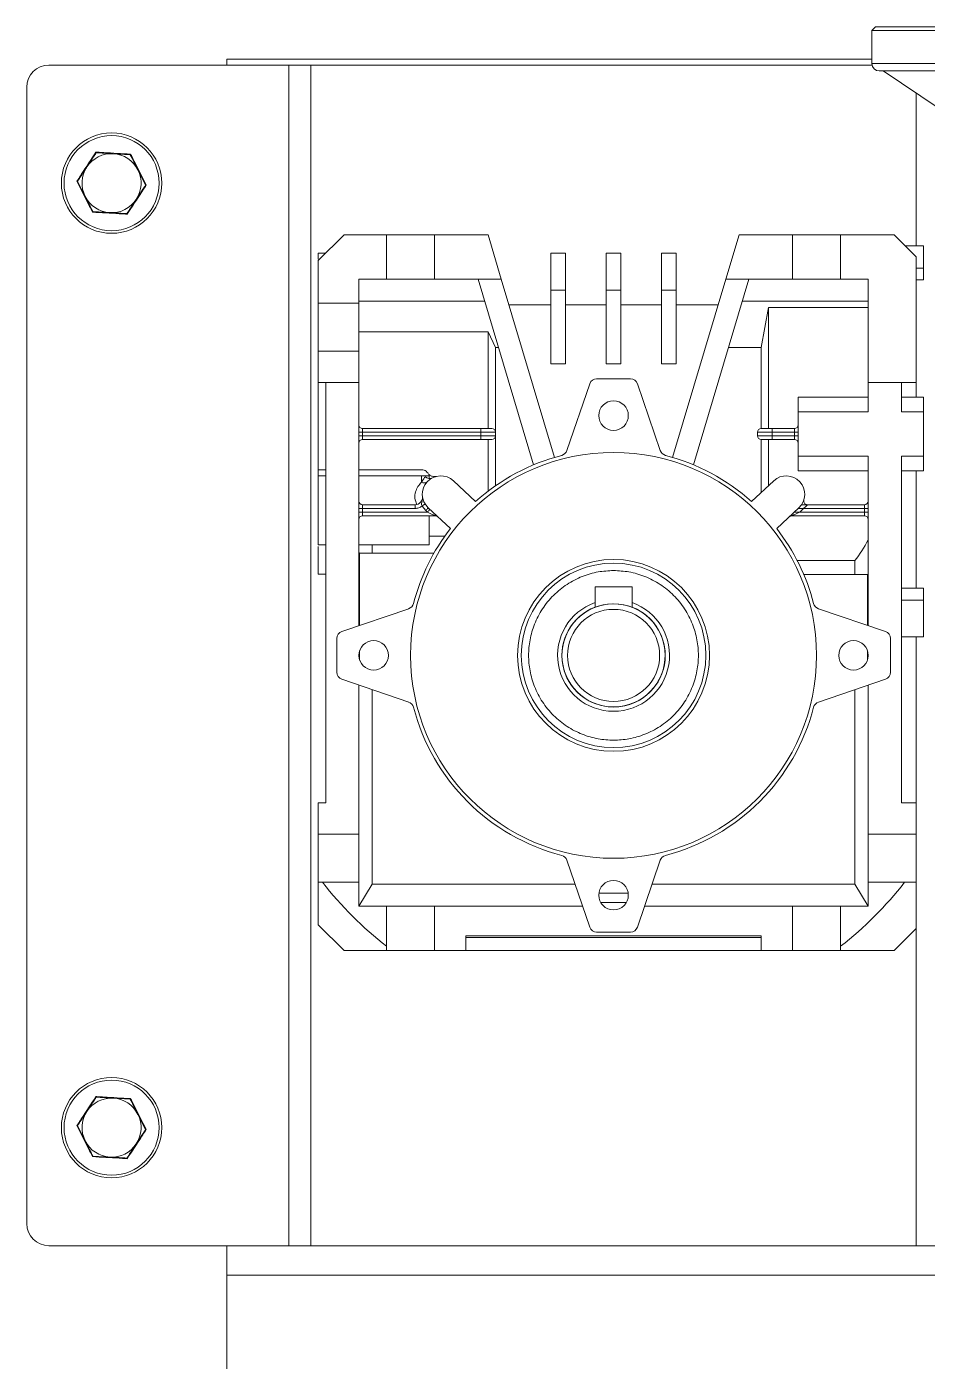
# Model space of a CAD drawing. Header units: millimetres. Extents: x 1650 to 6065, y 324 to 3836.
# Drawn here: x 3277.39 to 3289.59, y 2709.16 to 2727.25 of the extents above; entities that cross this region are included whole.
import ezdxf

# ---------------------------------------------------------------- set-up
doc = ezdxf.new("R2010")
doc.units = ezdxf.units.MM

# ---------------------------------------------------------------- blocks, each defined once
blk = doc.blocks.new('A$C67844AE1')
at = {"color": 1, "linetype": 'Continuous', "lineweight": 0}
for p, q in [((60.655, 87.536), (60.605, 87.486)), ((60.605, 87.486), (60.605, 87.036)), ((68.605, 87.486), (60.605, 87.486)), ((60.655, 87.536), (68.555, 87.536)), ((49.455, 87.016), (52.704, 87.016)), ((60.605, 87.098), (51.868, 87.098)), ((51.868, 87.098), (51.868, 87.016)), ((52.704, 71.016), (52.704, 87.016)), ((52.704, 87.016), (52.705, 87.016)), ((52.705, 71.016), (52.705, 87.016)), ((52.705, 87.016), (53.006, 87.016)), ((53.006, 71.016), (53.006, 87.016)), ((53.006, 87.016), (60.607, 87.016)), ((68.605, 87.036), (60.605, 87.036)), ((61.518, 86.427), (60.755, 86.936)), ((49.155, 71.316), (49.155, 86.716)), ((61.204, 84.566), (61.204, 86.637)), ((50.558, 85.802), (50.328, 85.815)), ((50.766, 85.389), (50.662, 85.596)), ((49.844, 85.443), (49.947, 85.236)), ((50.051, 85.03), (50.282, 85.017)), ((53.105, 84.366), (53.455, 84.716)), ((54.03, 84.716), (53.455, 84.716)), ((54.68, 84.716), (54.03, 84.716)), ((54.03, 84.716), (54.03, 84.116)), ((55.405, 84.716), (54.68, 84.716)), ((54.68, 84.116), (54.68, 84.716)), ((55.584, 84.116), (55.405, 84.716)), ((58.805, 84.716), (58.626, 84.116)), ((58.805, 84.716), (59.53, 84.716)), ((59.855, 84.716), (59.53, 84.716)), ((59.53, 84.716), (59.53, 84.116)), ((60.18, 84.716), (59.855, 84.716)), ((60.905, 84.716), (60.18, 84.716)), ((60.18, 84.716), (60.18, 84.116)), ((60.905, 84.716), (61.205, 84.416)), ((61.055, 84.566), (61.305, 84.566)), ((61.305, 84.266), (61.305, 84.566)), ((53.205, 84.466), (53.105, 84.466)), ((53.105, 83.791), (53.105, 84.366)), ((56.255, 83.966), (56.255, 84.466)), ((56.455, 84.466), (56.255, 84.466)), ((56.455, 83.966), (56.455, 84.466)), ((57.005, 83.966), (57.005, 84.466)), ((57.205, 84.466), (57.005, 84.466)), ((57.205, 83.966), (57.205, 84.466)), ((57.755, 83.966), (57.755, 84.466)), ((57.955, 84.466), (57.755, 84.466)), ((57.955, 83.966), (57.955, 84.466)), ((61.205, 84.416), (61.205, 82.716)), ((53.105, 84.266), (53.104, 84.266)), ((54.03, 84.116), (53.655, 84.116)), ((53.655, 83.791), (53.655, 84.116)), ((54.68, 84.116), (54.03, 84.116)), ((55.584, 84.116), (54.68, 84.116)), ((55.271, 84.116), (56.022, 81.598)), ((56.304, 81.699), (55.584, 84.116)), ((58.626, 84.116), (57.905, 81.699)), ((58.188, 81.598), (58.939, 84.116)), ((59.53, 84.116), (58.626, 84.116)), ((59.855, 84.116), (59.53, 84.116)), ((60.18, 84.116), (59.855, 84.116)), ((60.555, 84.116), (60.18, 84.116)), ((60.555, 82.716), (60.555, 84.116)), ((61.205, 84.266), (61.305, 84.266)), ((61.205, 84.107), (61.305, 84.107)), ((61.305, 84.266), (61.305, 84.107)), ((56.255, 82.966), (56.255, 83.966)), ((56.455, 83.966), (56.255, 83.966)), ((56.455, 82.966), (56.455, 83.966)), ((57.005, 82.966), (57.005, 83.966)), ((57.205, 83.966), (57.005, 83.966)), ((57.205, 82.966), (57.205, 83.966)), ((57.755, 82.966), (57.755, 83.966)), ((57.955, 83.966), (57.755, 83.966)), ((57.955, 82.966), (57.955, 83.966)), ((53.104, 83.766), (53.105, 83.766)), ((53.655, 83.791), (53.105, 83.791)), ((53.655, 83.816), (55.36, 83.816)), ((53.655, 83.141), (53.655, 83.791)), ((56.255, 83.766), (55.688, 83.766)), ((57.005, 83.766), (56.455, 83.766)), ((57.755, 83.766), (57.205, 83.766)), ((58.521, 83.766), (57.955, 83.766)), ((60.555, 83.816), (58.849, 83.816)), ((59.105, 83.188), (59.205, 83.729)), ((59.205, 82.091), (59.205, 83.729)), ((59.205, 83.729), (60.555, 83.729)), ((53.655, 83.402), (55.405, 83.402)), ((55.405, 83.402), (55.405, 82.091)), ((55.505, 83.188), (55.405, 83.402)), ((53.105, 82.716), (53.105, 83.141)), ((53.655, 83.141), (53.105, 83.141)), ((53.655, 82.716), (53.655, 83.141)), ((55.505, 83.188), (55.548, 83.188)), ((55.505, 83.188), (55.505, 82.041)), ((59.105, 83.188), (58.662, 83.188)), ((59.105, 82.091), (59.105, 83.188)), ((56.255, 82.966), (56.455, 82.966)), ((57.005, 82.966), (57.205, 82.966)), ((57.755, 82.966), (57.955, 82.966)), ((53.105, 82.716), (53.655, 82.716)), ((53.205, 77.016), (53.205, 82.716)), ((53.655, 82.716), (53.655, 79.418)), ((56.782, 82.698), (56.472, 81.791)), ((57.333, 82.766), (56.876, 82.766)), ((57.737, 81.791), (57.428, 82.698)), ((60.555, 82.316), (60.555, 82.716)), ((60.555, 82.716), (61.205, 82.716)), ((61.005, 82.716), (61.005, 82.316)), ((61.204, 82.516), (61.204, 82.716)), ((59.605, 82.516), (59.605, 82.316)), ((60.555, 82.516), (59.605, 82.516)), ((61.305, 82.516), (61.005, 82.516)), ((61.305, 82.316), (61.305, 82.516)), ((59.605, 81.716), (59.605, 82.316)), ((59.605, 82.316), (60.555, 82.316)), ((61.005, 82.316), (61.305, 82.316)), ((61.305, 82.316), (61.305, 81.716)), ((53.655, 82.041), (53.705, 82.041)), ((53.655, 81.991), (53.705, 81.991)), ((55.305, 82.091), (53.705, 82.091)), ((53.705, 82.091), (53.705, 82.041)), ((53.705, 81.991), (53.705, 82.041)), ((53.705, 82.041), (55.305, 82.041)), ((53.705, 81.991), (53.705, 81.941)), ((55.305, 81.991), (53.705, 81.991)), ((53.705, 81.941), (55.305, 81.941)), ((55.305, 82.041), (55.305, 82.091)), ((55.505, 82.041), (55.305, 82.041)), ((55.305, 82.041), (55.305, 81.991)), ((55.505, 81.991), (55.305, 81.991)), ((55.305, 81.941), (55.305, 81.991)), ((55.405, 81.241), (55.405, 81.941)), ((55.505, 81.991), (55.505, 82.041)), ((55.505, 81.314), (55.505, 81.991)), ((59.055, 82.041), (59.255, 82.041)), ((59.055, 82.041), (59.055, 81.991)), ((59.255, 81.991), (59.055, 81.991)), ((59.105, 81.223), (59.105, 81.941)), ((59.205, 81.316), (59.205, 81.941)), ((59.255, 82.091), (59.255, 82.041)), ((59.555, 82.091), (59.255, 82.091)), ((59.255, 81.991), (59.255, 82.041)), ((59.255, 82.041), (59.555, 82.041)), ((59.255, 81.991), (59.255, 81.941)), ((59.555, 81.991), (59.255, 81.991)), ((59.255, 81.941), (59.555, 81.941)), ((59.555, 82.041), (59.555, 82.091)), ((59.605, 82.041), (59.555, 82.041)), ((59.555, 81.991), (59.555, 82.041)), ((59.555, 81.991), (59.605, 81.991)), ((59.555, 81.941), (59.555, 81.991)), ((60.555, 81.716), (59.605, 81.716)), ((59.605, 81.716), (59.605, 81.516)), ((60.555, 79.418), (60.555, 81.716)), ((61.305, 81.716), (61.005, 81.716)), ((61.005, 81.716), (61.005, 77.016)), ((61.305, 81.516), (61.305, 81.716)), ((53.105, 81.533), (53.105, 81.449)), ((53.105, 81.533), (53.205, 81.533)), ((53.205, 81.449), (53.105, 81.449)), ((53.655, 81.533), (54.505, 81.533)), ((54.505, 81.449), (53.655, 81.449)), ((54.505, 81.364), (54.505, 81.449)), ((54.605, 81.449), (54.505, 81.449)), ((54.605, 81.414), (54.605, 81.468)), ((60.555, 81.516), (59.605, 81.516)), ((61.005, 81.516), (61.305, 81.516)), ((61.204, 79.925), (61.204, 81.516)), ((55.236, 81.101), (54.935, 81.381)), ((59.275, 81.381), (58.974, 81.101)), ((53.705, 81.058), (53.705, 81.008)), ((54.417, 81.058), (53.705, 81.058)), ((54.417, 81.008), (54.417, 81.058)), ((54.51, 81.104), (54.516, 81.169)), ((54.51, 81.04), (54.56, 80.979)), ((59.731, 81.058), (59.652, 81.058)), ((60.505, 81.058), (59.731, 81.058)), ((60.505, 81.008), (60.505, 81.058)), ((53.655, 81.008), (53.705, 81.008)), ((53.655, 80.958), (53.705, 80.958)), ((53.705, 81.008), (54.417, 81.008)), ((53.705, 80.958), (53.705, 81.008)), ((53.705, 80.958), (53.705, 80.908)), ((54.583, 80.958), (53.705, 80.958)), ((53.705, 80.908), (54.69, 80.908)), ((54.56, 80.979), (54.583, 80.958)), ((54.603, 81.008), (54.586, 81.008)), ((54.594, 81.016), (54.895, 80.735)), ((54.605, 80.516), (54.605, 80.908)), ((59.315, 80.735), (59.616, 81.016)), ((59.519, 80.908), (60.505, 80.908)), ((59.555, 80.958), (59.555, 80.959)), ((59.555, 80.958), (59.627, 80.958)), ((59.676, 81.008), (59.607, 81.008)), ((59.627, 80.958), (59.65, 80.979)), ((60.505, 80.958), (59.627, 80.958)), ((59.65, 80.979), (59.676, 81.008)), ((59.676, 81.008), (60.505, 81.008)), ((60.505, 81.008), (60.555, 81.008)), ((60.505, 81.008), (60.505, 80.958)), ((60.505, 80.958), (60.555, 80.958)), ((60.505, 80.908), (60.505, 80.958)), ((53.104, 80.516), (53.105, 80.516)), ((53.105, 80.516), (53.205, 80.516)), ((53.655, 80.516), (54.605, 80.516)), ((53.835, 80.401), (53.835, 80.516)), ((54.817, 80.63), (54.605, 80.63)), ((53.665, 79.422), (53.665, 80.401)), ((53.665, 80.401), (54.671, 80.401)), ((59.591, 80.304), (60.374, 80.304)), ((60.374, 80.304), (60.374, 80.113)), ((53.105, 80.116), (53.205, 80.116)), ((57.355, 79.946), (56.855, 79.946)), ((56.855, 79.946), (56.855, 79.731)), ((57.355, 79.731), (57.355, 79.946)), ((60.544, 80.113), (59.681, 80.113)), ((60.544, 79.422), (60.544, 80.113)), ((61.005, 79.925), (61.305, 79.925)), ((61.305, 79.766), (61.005, 79.766)), ((61.305, 79.766), (61.305, 79.925)), ((61.305, 79.266), (61.305, 79.766)), ((54.33, 79.649), (53.422, 79.339)), ((56.855, 79.731), (56.855, 79.67)), ((57.355, 79.67), (57.355, 79.731)), ((60.787, 79.339), (59.88, 79.649)), ((53.355, 79.245), (53.355, 78.788)), ((57.753, 79.277), (57.754, 79.277)), ((60.855, 78.788), (60.855, 79.245)), ((61.005, 79.266), (61.305, 79.266)), ((61.204, 77.016), (61.204, 79.266)), ((53.665, 78.952), (53.665, 79.08)), ((60.544, 78.952), (60.544, 79.08)), ((53.422, 78.693), (54.33, 78.384)), ((57.761, 78.777), (57.763, 78.777)), ((59.88, 78.384), (60.787, 78.693)), ((53.655, 78.614), (53.655, 76.591)), ((53.835, 78.552), (53.835, 75.916)), ((60.374, 75.916), (60.374, 78.552)), ((60.555, 76.591), (60.555, 78.614)), ((53.105, 76.591), (53.105, 77.016)), ((53.205, 77.016), (53.105, 77.016)), ((61.005, 77.016), (61.205, 77.016)), ((61.205, 77.016), (61.205, 76.591)), ((53.105, 75.941), (53.105, 76.591)), ((53.655, 76.591), (53.105, 76.591)), ((53.655, 75.941), (53.655, 76.591)), ((61.205, 76.591), (60.555, 76.591)), ((60.555, 75.941), (60.555, 76.591)), ((61.205, 76.591), (61.205, 76.266)), ((56.472, 76.241), (56.782, 75.334)), ((57.428, 75.334), (57.737, 76.241)), ((61.205, 76.266), (61.205, 75.941)), ((53.105, 75.366), (53.105, 75.941)), ((53.162, 75.941), (53.105, 75.941)), ((53.655, 75.941), (53.162, 75.941)), ((53.655, 75.616), (53.655, 75.941)), ((53.655, 75.616), (53.835, 75.916)), ((53.835, 75.916), (56.583, 75.916)), ((57.303, 75.792), (56.906, 75.792)), ((57.626, 75.916), (60.374, 75.916)), ((60.374, 75.916), (60.555, 75.616)), ((61.047, 75.941), (60.555, 75.941)), ((60.555, 75.616), (60.555, 75.941)), ((61.205, 75.941), (61.047, 75.941)), ((61.205, 75.941), (61.205, 75.316)), ((53.655, 75.616), (54.03, 75.616)), ((54.03, 75.074), (54.03, 75.616)), ((54.03, 75.616), (54.68, 75.616)), ((54.68, 75.016), (54.68, 75.616)), ((54.68, 75.616), (56.685, 75.616)), ((57.278, 75.667), (56.931, 75.667)), ((57.524, 75.616), (59.53, 75.616)), ((59.53, 75.616), (60.18, 75.616)), ((59.53, 75.616), (59.53, 75.016)), ((60.18, 75.616), (60.18, 75.074)), ((60.18, 75.616), (60.555, 75.616)), ((53.105, 75.366), (53.455, 75.016)), ((56.876, 75.266), (57.333, 75.266)), ((61.205, 75.316), (60.905, 75.016)), ((61.204, 71.016), (61.204, 75.315)), ((54.03, 75.016), (54.03, 75.074)), ((59.105, 75.216), (55.105, 75.216)), ((55.105, 75.216), (55.105, 75.016)), ((59.105, 75.192), (55.105, 75.192)), ((59.105, 75.016), (59.105, 75.216)), ((60.18, 75.074), (60.18, 75.016)), ((53.455, 75.016), (54.03, 75.016)), ((54.03, 75.016), (54.68, 75.016)), ((55.105, 75.016), (54.68, 75.016)), ((55.105, 75.016), (59.105, 75.016)), ((59.53, 75.016), (59.105, 75.016)), ((59.53, 75.016), (60.18, 75.016)), ((60.18, 75.016), (60.905, 75.016)), ((50.558, 73.002), (50.328, 73.015)), ((50.766, 72.589), (50.662, 72.796)), ((49.844, 72.643), (49.947, 72.436)), ((50.051, 72.23), (50.282, 72.217)), ((49.455, 71.016), (52.704, 71.016)), ((51.868, 71.016), (51.868, 60.198)), ((52.704, 71.016), (52.705, 71.016)), ((52.705, 71.016), (53.006, 71.016)), ((53.006, 71.016), (61.204, 71.016)), ((61.204, 71.016), (61.505, 71.016)), ((62.428, 70.616), (51.868, 70.616))]:
    blk.add_line(p, q, dxfattribs=at)
at = {"color": 1, "linetype": 'Continuous', "lineweight": 0, "flags": 128}
for points in [[(54.51, 81.04), (54.518, 81.045), (54.526, 81.05), (54.533, 81.055), (54.54, 81.059), (54.545, 81.062), (54.549, 81.064), (54.551, 81.066), (54.552, 81.066)], [(54.594, 81.016), (54.593, 81.015), (54.591, 81.013), (54.588, 81.01), (54.584, 81.005), (54.579, 80.999), (54.573, 80.993), (54.566, 80.986), (54.56, 80.979)], [(54.583, 80.958), (54.589, 80.965), (54.596, 80.972), (54.602, 80.978), (54.607, 80.984), (54.611, 80.988), (54.614, 80.991), (54.616, 80.994), (54.617, 80.994)]]:
    blk.add_lwpolyline(points, dxfattribs=at)
at = {"color": 1, "linetype": 'Continuous', "lineweight": 0}
for centre, radius in [((50.305, 85.416), 0.68), ((50.305, 85.416), 0.644), ((57.105, 82.266), 0.2), ((57.105, 79.016), 2.75), ((57.105, 79.016), 1.3), ((57.105, 79.016), 1.25), ((57.105, 79.016), 0.699), ((57.105, 79.016), 0.624), ((53.855, 79.016), 0.2), ((60.355, 79.016), 0.2), ((57.105, 75.766), 0.2), ((50.305, 72.616), 0.68), ((50.305, 72.616), 0.644)]:
    blk.add_circle(centre, radius, dxfattribs=at)
for centre, radius, start, end in [((49.455, 86.716), 0.3, 90, 180), ((60.705, 87.036), 0.1, 180, 270), ((50.305, 85.416), 0.4, 86.6925, 146.6925), ((50.305, 85.416), 0.4, 26.6925, 86.6925), ((50.305, 85.416), 0.4, 146.6925, 206.6925), ((50.305, 85.416), 0.4, 326.6925, 26.6925), ((50.305, 85.416), 0.4, 206.6925, 266.6925), ((50.305, 85.416), 0.4, 266.6925, 326.6925), ((56.876, 82.666), 0.1, 90, 161.1723), ((57.333, 82.666), 0.1, 18.8277, 90), ((59.555, 82.141), 0.05, 270, 0), ((53.705, 81.891), 0.05, 90, 180), ((55.455, 82.041), 0.05, 0, 90), ((55.455, 81.991), 0.05, 270, 0), ((59.105, 82.041), 0.05, 90, 180), ((59.105, 81.991), 0.05, 180, 270), ((59.555, 81.891), 0.05, 0, 90), ((56.378, 81.824), 0.1, 284.5195, 341.1723), ((57.832, 81.824), 0.1, 198.8277, 255.4805), ((57.105, 79.016), 2.8, 104.5195, 131.8775), ((57.105, 79.016), 2.8, 48.1225, 75.4805), ((54.764, 81.199), 0.25, 47, 227), ((54.615, 81.502), 0.0878, 227.4997, 294.7721), ((59.445, 81.199), 0.25, 313, 133), ((54.54, 81.417), 0.0641, 236.4943, 307.3157), ((53.705, 81.108), 0.05, 180, 270), ((54.417, 81.158), 0.1, 270, 6.7088), ((60.505, 81.108), 0.05, 270, 0), ((53.705, 80.858), 0.05, 90, 180), ((54.69, 80.858), 0.05, 47, 90), ((60.505, 80.858), 0.05, 0, 90), ((57.105, 79.016), 2.8, 142.1225, 165.4805), ((57.105, 79.016), 2.8, 14.5195, 37.8775), ((54.297, 79.743), 0.1, 288.8277, 345.4805), ((57.105, 79.016), 0.758, 109.2646, 70.7354), ((57.105, 79.016), 0.7, 110.9248, 69.0752), ((57.105, 79.016), 0.699, 0.9307, 180.9307), ((59.912, 79.743), 0.1, 194.5195, 251.1723), ((53.455, 79.245), 0.1, 108.8277, 180), ((60.755, 79.245), 0.1, 0, 71.1723), ((57.105, 79.016), 0.699, 270.9307, 0.9307), ((53.455, 78.788), 0.1, 180, 251.1723), ((60.755, 78.788), 0.1, 288.8277, 0), ((54.297, 78.289), 0.1, 14.5195, 71.1723), ((59.912, 78.289), 0.1, 108.8277, 165.4805), ((57.105, 79.016), 2.8, 194.5195, 255.4805), ((57.105, 79.016), 2.8, 284.5195, 345.4805), ((56.378, 76.209), 0.1, 18.8277, 75.4805), ((57.832, 76.209), 0.1, 104.5195, 161.1723), ((57.105, 79.016), 5, 217.9519, 232.0481), ((57.105, 79.016), 5, 307.9519, 322.0481), ((56.876, 75.366), 0.1, 198.8277, 270), ((57.333, 75.366), 0.1, 270, 341.1723), ((50.305, 72.616), 0.4, 86.6925, 146.6925), ((50.305, 72.616), 0.4, 26.6925, 86.6925), ((50.305, 72.616), 0.4, 146.6925, 206.6925), ((50.305, 72.616), 0.4, 326.6925, 26.6925), ((50.305, 72.616), 0.4, 206.6925, 266.6925), ((50.305, 72.616), 0.4, 266.6925, 326.6925), ((49.455, 71.316), 0.3, 180, 270)]:
    blk.add_arc(centre, radius, start, end, dxfattribs=at)
for centre, major_axis, start_param, end_param in [((59.593, 82.016), (0, 2.15), 3.79092, 3.980908), ((54.266, 82.016), (0, 1.9), 2.576421, 2.587331)]:
    blk.add_ellipse(centre, major_axis=major_axis, ratio=0.600925, start_param=start_param, end_param=end_param, dxfattribs=at)
for points, knots in [([(60.805, 87.536), (60.811, 87.536), (60.824, 87.536), (60.924, 87.536), (61.084, 87.536), (61.304, 87.536), (61.581, 87.536), (61.91, 87.536), (62.285, 87.536), (62.699, 87.536), (63.146, 87.536), (63.618, 87.536), (64.107, 87.536), (64.605, 87.536), (65.102, 87.536), (65.591, 87.536), (66.063, 87.536), (66.51, 87.536), (66.925, 87.536), (67.299, 87.536), (67.628, 87.536), (67.905, 87.536), (68.126, 87.536), (68.285, 87.536), (68.386, 87.536), (68.398, 87.536), (68.405, 87.536)], [0, 0, 0, 0, 0.041667, 0.083332, 0.124999, 0.166667, 0.208334, 0.25, 0.291666, 0.333333, 0.375, 0.416667, 0.458333, 0.5, 0.541667, 0.583333, 0.625, 0.666667, 0.708334, 0.75, 0.791666, 0.833333, 0.875001, 0.916668, 0.958333, 1, 1, 1, 1]), ([(68.505, 86.936), (68.499, 86.936), (68.488, 86.936), (68.394, 86.936), (68.252, 86.936), (68.074, 86.936), (67.873, 86.936), (67.637, 86.936), (67.367, 86.936), (67.068, 86.936), (66.745, 86.936), (66.402, 86.936), (66.009, 86.936), (65.568, 86.936), (65.085, 86.936), (64.605, 86.936), (64.124, 86.936), (63.642, 86.936), (63.2, 86.936), (62.808, 86.936), (62.465, 86.936), (62.141, 86.936), (61.842, 86.936), (61.572, 86.936), (61.336, 86.936), (61.136, 86.936), (60.957, 86.936), (60.815, 86.936), (60.722, 86.936), (60.71, 86.936), (60.705, 86.936)], [0, 0, 0, 0, 0.0388167, 0.0788307, 0.1199755, 0.1521365, 0.1843027, 0.2171489, 0.25, 0.2828462, 0.3156967, 0.3478579, 0.3800245, 0.4211647, 0.4611832, 0.5000001, 0.5388132, 0.5788319, 0.6199756, 0.6521379, 0.6843034, 0.71715, 0.7500001, 0.7828463, 0.8156972, 0.847859, 0.8800246, 0.9211653, 0.9611814, 1, 1, 1, 1]), ([(49.835, 85.443), (49.839, 85.449), (49.859, 85.479), (49.945, 85.61), (50.027, 85.736), (50.093, 85.837)], [0, 0, 0, 0, 0.046559, 0.2329451, 1, 1, 1, 1]), ([(50.097, 85.829), (50.089, 85.816), (50.048, 85.754), (50.005, 85.688), (49.97, 85.636)], [0, 0, 0, 0, 0.197213, 1, 1, 1, 1]), ([(50.093, 85.837), (50.1, 85.836), (50.136, 85.834), (50.292, 85.825), (50.442, 85.816), (50.563, 85.81)], [0, 0, 0, 0, 0.04657, 0.232944, 1, 1, 1, 1]), ([(50.328, 85.815), (50.322, 85.816), (50.244, 85.82), (50.168, 85.825), (50.097, 85.829)], [0, 0, 0, 0, 0.070189, 1, 1, 1, 1]), ([(50.662, 85.596), (50.66, 85.601), (50.625, 85.67), (50.59, 85.739), (50.558, 85.802)], [0, 0, 0, 0, 0.070185, 1, 1, 1, 1]), ([(50.563, 85.81), (50.566, 85.803), (50.583, 85.771), (50.652, 85.631), (50.72, 85.497), (50.775, 85.389)], [0, 0, 0, 0, 0.046558, 0.232947, 1, 1, 1, 1]), ([(49.97, 85.636), (49.961, 85.621), (49.918, 85.556), (49.876, 85.492), (49.844, 85.443)], [0, 0, 0, 0, 0.221049, 1, 1, 1, 1]), ([(50.046, 85.023), (50.043, 85.029), (50.027, 85.061), (49.957, 85.201), (49.889, 85.335), (49.835, 85.443)], [0, 0, 0, 0, 0.04658, 0.232942, 1, 1, 1, 1]), ([(50.775, 85.389), (50.771, 85.383), (50.751, 85.353), (50.665, 85.223), (50.582, 85.097), (50.516, 84.996)], [0, 0, 0, 0, 0.046562, 0.232945, 1, 1, 1, 1]), ([(50.639, 85.196), (50.673, 85.249), (50.716, 85.314), (50.758, 85.377), (50.766, 85.389)], [0, 0, 0, 0, 0.802793, 1, 1, 1, 1]), ([(49.947, 85.236), (49.95, 85.232), (49.985, 85.162), (50.019, 85.094), (50.051, 85.03)], [0, 0, 0, 0, 0.070185, 1, 1, 1, 1]), ([(50.512, 85.003), (50.545, 85.053), (50.587, 85.117), (50.63, 85.182), (50.639, 85.196)], [0, 0, 0, 0, 0.778942, 1, 1, 1, 1]), ([(50.516, 84.996), (50.509, 84.996), (50.473, 84.998), (50.317, 85.008), (50.167, 85.016), (50.046, 85.023)], [0, 0, 0, 0, 0.04657, 0.232949, 1, 1, 1, 1]), ([(50.282, 85.017), (50.287, 85.016), (50.365, 85.012), (50.441, 85.008), (50.512, 85.003)], [0, 0, 0, 0, 0.070186, 1, 1, 1, 1]), ([(53.105, 84.466), (53.105, 84.445), (53.105, 84.423), (53.105, 84.385), (53.105, 84.384)], [0, 0, 0, 0, 0.95733, 1, 1, 1, 1]), ([(53.105, 83.141), (53.105, 83.146), (53.105, 83.156), (53.105, 83.231), (53.105, 83.338), (53.105, 83.466), (53.105, 83.594), (53.105, 83.701), (53.105, 83.776), (53.105, 83.786), (53.105, 83.791)], [0, 0, 0, 0, 0.125008, 0.25, 0.375001, 0.5, 0.624999, 0.75, 0.874992, 1, 1, 1, 1]), ([(53.105, 82.716), (53.105, 82.621), (53.105, 82.431), (53.105, 82.13), (53.105, 81.828), (53.105, 81.631), (53.105, 81.533)], [0, 0, 0, 0, 0.25, 0.499996, 0.750001, 1, 1, 1, 1]), ([(53.655, 82.141), (53.655, 82.135), (53.657, 82.122), (53.668, 82.105), (53.685, 82.093), (53.698, 82.092), (53.705, 82.091)], [0, 0, 0, 0, 0.250613, 0.49976, 0.749166, 1, 1, 1, 1]), ([(55.455, 82.091), (55.453, 82.091), (55.45, 82.091), (55.431, 82.091), (55.412, 82.091), (55.388, 82.091), (55.353, 82.091), (55.324, 82.091), (55.305, 82.091)], [0, 0, 0, 0, 0.239457, 0.36962, 0.500021, 0.630168, 0.76057, 1, 1, 1, 1]), ([(55.305, 81.941), (55.324, 81.941), (55.353, 81.941), (55.388, 81.941), (55.412, 81.941), (55.431, 81.941), (55.45, 81.941), (55.453, 81.941), (55.455, 81.941)], [0, 0, 0, 0, 0.239431, 0.369617, 0.499977, 0.63014, 0.760543, 1, 1, 1, 1]), ([(59.255, 82.091), (59.236, 82.091), (59.207, 82.091), (59.172, 82.091), (59.148, 82.091), (59.129, 82.091), (59.11, 82.091), (59.107, 82.091), (59.105, 82.091)], [0, 0, 0, 0, 0.239431, 0.369617, 0.499977, 0.63014, 0.760543, 1, 1, 1, 1]), ([(59.105, 81.941), (59.107, 81.941), (59.11, 81.941), (59.129, 81.941), (59.148, 81.941), (59.172, 81.941), (59.207, 81.941), (59.236, 81.941), (59.255, 81.941)], [0, 0, 0, 0, 0.239457, 0.36962, 0.500021, 0.630168, 0.76057, 1, 1, 1, 1]), ([(53.105, 81.449), (53.105, 81.424), (53.105, 81.375), (53.105, 81.269), (53.105, 81.147), (53.105, 81.06), (53.105, 81.016)], [0, 0, 0, 0, 0.249994, 0.499988, 0.74999, 1, 1, 1, 1]), ([(54.505, 81.533), (54.516, 81.532), (54.538, 81.529), (54.567, 81.513), (54.581, 81.497), (54.588, 81.488)], [0, 0, 0, 0, 0.331048, 0.66185, 1, 1, 1, 1]), ([(54.505, 81.364), (54.515, 81.381), (54.534, 81.411), (54.549, 81.429), (54.556, 81.437)], [0, 0, 0, 0, 0.55494, 1, 1, 1, 1]), ([(54.588, 81.488), (54.596, 81.478), (54.612, 81.459), (54.647, 81.442), (54.679, 81.437), (54.699, 81.44), (54.706, 81.442)], [0, 0, 0, 0, 0.282357, 0.564601, 0.845841, 1, 1, 1, 1]), ([(54.439, 81.06), (54.429, 81.089), (54.408, 81.146), (54.419, 81.234), (54.452, 81.308), (54.487, 81.345), (54.505, 81.364)], [0, 0, 0, 0, 0.250204, 0.499981, 0.749707, 1, 1, 1, 1]), ([(54.417, 81.008), (54.434, 81.009), (54.467, 81.012), (54.496, 81.031), (54.51, 81.04)], [0, 0, 0, 0, 0.500015, 1, 1, 1, 1]), ([(54.51, 81.04), (54.508, 81.045), (54.504, 81.056), (54.504, 81.079), (54.508, 81.094), (54.51, 81.104)], [0, 0, 0, 0, 0.247894, 0.498474, 1, 1, 1, 1]), ([(59.731, 81.058), (59.731, 81.057), (59.73, 81.057), (59.727, 81.052), (59.722, 81.045), (59.713, 81.035), (59.698, 81.022), (59.684, 81.013), (59.676, 81.008)], [0, 0, 0, 0, 0.126418, 0.249626, 0.373248, 0.500735, 0.728257, 1, 1, 1, 1]), ([(59.683, 81.123), (59.682, 81.117), (59.68, 81.105), (59.685, 81.086), (59.695, 81.071), (59.711, 81.061), (59.723, 81.058), (59.73, 81.058), (59.731, 81.058)], [0, 0, 0, 0, 0.204042, 0.408014, 0.611942, 0.802075, 0.971643, 1, 1, 1, 1]), ([(53.105, 81.016), (53.105, 80.973), (53.105, 80.885), (53.105, 80.763), (53.105, 80.659), (53.105, 80.578), (53.105, 80.528), (53.105, 80.511), (53.105, 80.526), (53.105, 80.564), (53.105, 80.583)], [0, 0, 0, 0, 0.125007, 0.249999, 0.375007, 0.500005, 0.625008, 0.750013, 0.875019, 1, 1, 1, 1]), ([(54.69, 80.908), (54.69, 80.908), (54.69, 80.908), (54.688, 80.909), (54.682, 80.911), (54.672, 80.916), (54.64, 80.931), (54.609, 80.945), (54.583, 80.958)], [0, 0, 0, 0, 0.034304, 0.070079, 0.150464, 0.252597, 0.380267, 1, 1, 1, 1]), ([(59.519, 80.908), (59.514, 80.907), (59.504, 80.906), (59.493, 80.901), (59.487, 80.896), (59.485, 80.894)], [0, 0, 0, 0, 0.389954, 0.779127, 1, 1, 1, 1]), ([(59.627, 80.958), (59.6, 80.945), (59.569, 80.931), (59.537, 80.916), (59.527, 80.911), (59.522, 80.909), (59.52, 80.908), (59.519, 80.908), (59.519, 80.908)], [0, 0, 0, 0, 0.619737, 0.74739, 0.849524, 0.929921, 0.965695, 1, 1, 1, 1]), ([(53.105, 80.49), (53.105, 80.47), (53.105, 80.371), (53.105, 80.252), (53.105, 80.136), (53.105, 80.123), (53.105, 80.116)], [0, 0, 0, 0, 0.0749786, 0.3833268, 0.691667, 1, 1, 1, 1]), ([(57.105, 77.866), (57.035, 77.87), (56.89, 77.878), (56.676, 77.942), (56.47, 78.048), (56.286, 78.197), (56.136, 78.381), (56.03, 78.587), (55.968, 78.802), (55.948, 79.016), (55.968, 79.231), (56.03, 79.445), (56.136, 79.651), (56.286, 79.835), (56.47, 79.985), (56.676, 80.091), (56.89, 80.155), (57.035, 80.162), (57.105, 80.166)], [0, 0, 0, 0, 0.058258, 0.120005, 0.18432, 0.25, 0.315679, 0.379993, 0.441741, 0.5, 0.558259, 0.620007, 0.684321, 0.75, 0.81568, 0.879995, 0.941742, 1, 1, 1, 1]), ([(57.105, 80.166), (57.175, 80.162), (57.319, 80.155), (57.534, 80.091), (57.74, 79.985), (57.924, 79.835), (58.073, 79.651), (58.18, 79.445), (58.241, 79.231), (58.261, 79.016), (58.241, 78.802), (58.18, 78.587), (58.073, 78.381), (57.924, 78.197), (57.74, 78.048), (57.534, 77.942), (57.319, 77.878), (57.175, 77.87), (57.105, 77.866)], [0, 0, 0, 0, 0.058258, 0.120005, 0.18432, 0.249999, 0.315679, 0.379993, 0.441741, 0.5, 0.558259, 0.620007, 0.684321, 0.750001, 0.81568, 0.879995, 0.941742, 1, 1, 1, 1]), ([(49.835, 72.643), (49.839, 72.649), (49.859, 72.679), (49.945, 72.81), (50.027, 72.936), (50.093, 73.037)], [0, 0, 0, 0, 0.046559, 0.2329451, 1, 1, 1, 1]), ([(50.097, 73.029), (50.089, 73.016), (50.048, 72.954), (50.005, 72.888), (49.97, 72.836)], [0, 0, 0, 0, 0.197213, 1, 1, 1, 1]), ([(50.093, 73.037), (50.1, 73.036), (50.136, 73.034), (50.292, 73.025), (50.442, 73.016), (50.563, 73.01)], [0, 0, 0, 0, 0.04657, 0.232944, 1, 1, 1, 1]), ([(50.328, 73.015), (50.322, 73.016), (50.244, 73.02), (50.168, 73.025), (50.097, 73.029)], [0, 0, 0, 0, 0.070186, 1, 1, 1, 1]), ([(50.662, 72.796), (50.66, 72.801), (50.625, 72.87), (50.59, 72.939), (50.558, 73.002)], [0, 0, 0, 0, 0.070185, 1, 1, 1, 1]), ([(50.563, 73.01), (50.566, 73.003), (50.583, 72.971), (50.652, 72.831), (50.72, 72.697), (50.775, 72.589)], [0, 0, 0, 0, 0.04658, 0.232942, 1, 1, 1, 1]), ([(49.97, 72.836), (49.961, 72.821), (49.918, 72.756), (49.876, 72.692), (49.844, 72.643)], [0, 0, 0, 0, 0.221049, 1, 1, 1, 1]), ([(50.046, 72.223), (50.043, 72.229), (50.027, 72.261), (49.957, 72.401), (49.889, 72.535), (49.835, 72.643)], [0, 0, 0, 0, 0.046558, 0.232925, 1, 1, 1, 1]), ([(50.775, 72.589), (50.771, 72.583), (50.751, 72.553), (50.665, 72.423), (50.582, 72.297), (50.516, 72.195)], [0, 0, 0, 0, 0.046562, 0.232945, 1, 1, 1, 1]), ([(50.639, 72.396), (50.673, 72.449), (50.716, 72.514), (50.758, 72.577), (50.766, 72.589)], [0, 0, 0, 0, 0.80276, 1, 1, 1, 1]), ([(49.947, 72.436), (49.95, 72.432), (49.985, 72.362), (50.019, 72.294), (50.051, 72.23)], [0, 0, 0, 0, 0.070185, 1, 1, 1, 1]), ([(50.512, 72.203), (50.545, 72.253), (50.587, 72.317), (50.63, 72.382), (50.639, 72.396)], [0, 0, 0, 0, 0.778942, 1, 1, 1, 1]), ([(50.516, 72.195), (50.509, 72.196), (50.473, 72.198), (50.317, 72.208), (50.167, 72.216), (50.046, 72.223)], [0, 0, 0, 0, 0.04657, 0.23295, 1, 1, 1, 1]), ([(50.282, 72.217), (50.287, 72.216), (50.365, 72.212), (50.441, 72.208), (50.512, 72.203)], [0, 0, 0, 0, 0.070189, 1, 1, 1, 1])]:
    blk.add_open_spline(points, degree=3, knots=knots, dxfattribs=at)

msp = doc.modelspace()

# ---------------------------------------------------------------- block references
msp.add_blockref('A$C67844AE1', (3228.236, 2639.713))

doc.saveas('drawing.dxf')
